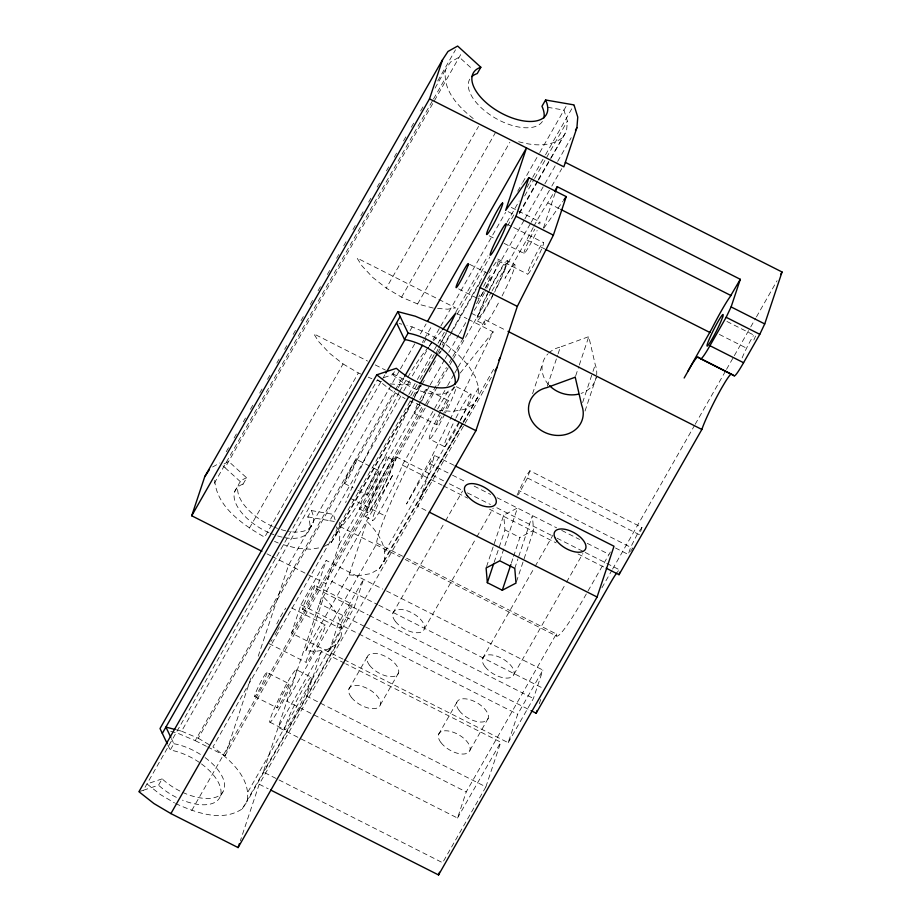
<?xml version="1.0" encoding="UTF-8"?>
<svg xmlns="http://www.w3.org/2000/svg" width="921" height="921" viewBox="0 0 921 921"><rect width="100%" height="100%" fill="white"/><g stroke="black" fill="none" stroke-linecap="round" stroke-linejoin="round"><path stroke-width="0.69" stroke-dasharray="4.61 3.45" d="M175.623 803.561C195.782 812.667 221.984 822.453 242.315 808.845L247.219 801.374C251.134 777.761 229.847 759.71 212.935 746.931L412.24 397.573M323.812 546.602L331.261 542.434L335.969 535.274L336.649 526.766M276.081 778.475L263.279 771.994L339.112 544.599L339.976 534.007L337.454 525.879M340.908 637.148C344.212 621.71 334.093 607.526 323.674 597.176L305.83 650.675L315.431 651.423L327.323 649.478L336.015 644.619L340.908 637.148L247.219 801.374M349.071 574.865L358.66 575.625L370.553 573.679L379.245 568.81L384.149 561.35C387.453 545.911 377.334 531.716 366.915 521.367L349.071 574.865L305.83 650.675M463.643 422.002L477.838 397.112L478.621 387.568L475.213 376.585L467.868 364.912L457.069 353.342L443.565 342.67L428.887 333.989L412.217 326.92L406.99 325.55M551.149 158.021L566.553 131.001L567.359 121.077L563.963 110.106L544.714 106.778M360.813 374.018L358.35 372.97L264.661 537.208C242.879 524.717 215.951 506.642 214.662 479.162M473.21 118.556C458.497 106.905 441.953 89.774 445.718 69.397L450.576 61.995L459.257 57.137L473.014 69.697M453.88 465.232L434.666 455.515L417.731 506.285L259.215 784.232L240.335 840.85M207.651 746.931L225.035 755.738L251.859 675.289M258.225 656.201L288.699 564.838L399.76 370.115M342.946 659.102L291.485 633.072L300.96 604.671L326.184 560.452L382.756 589.072M291.485 633.072L316.709 588.853L326.184 560.452M344.5 663.143L321.441 651.469L306.543 696.138L485.885 786.868L442.621 862.724L277.371 779.12M543.459 227.982L555.018 193.352M532.58 393.681L542.504 363.933M486.564 566.622L503.718 515.173L517.429 508.012L499.815 560.82M547.293 386.244L557.666 355.138M558.114 353.791L560.371 347.033L588.772 336.637L595.242 364.67A27.734 23.877 18.4 0 1 596.681 374.766M494.117 562.386L504.95 529.897L503.718 515.173M517.003 495.337L525.465 476.963L529.863 470.769L641.96 527.48L639.519 534.779L525.465 476.963M529.863 470.769L527.434 478.08L518.396 494.669M511.316 563.18L513.124 557.769M513.573 556.411L519.893 537.461L533.604 530.3L532.373 515.576L518.373 557.539M575.683 375.86L578.849 366.397M579.297 365.038L588.772 336.637M514.77 568.372L517.924 558.897M516.451 581.738L533.604 530.3M582.625 402.535L592.537 372.786M592.997 371.428L595.242 364.67M585.019 411.054L596.301 377.242A27.734 23.877 18.4 0 1 581.082 393.405M321.441 651.469L278.177 727.325L457.518 818.055L466.222 791.933L556.33 633.959L403.893 556.848M485.885 786.868L500.782 742.199L345.778 663.788M344.224 659.747L508.196 742.694L517.671 714.293L542.895 670.074L384.045 589.716M508.196 742.694L533.42 698.475L542.895 670.074M539.292 703.771L541.548 697.013M434.942 413.828A100.873 8.669 -63.2 0 0 385.197 515.944L379.521 531.129L376.781 541.157L376.988 543.24L286.88 701.203L466.222 791.933M412.078 401.809L404.48 417.259A100.873 8.669 -63.2 0 1 349.704 516.497L343.337 524.452A100.873 8.669 -63.2 0 1 339.423 522.253M414.623 396.663L420.321 385.07M436.163 352.893L438.062 349.024M438.695 347.735L446.305 332.285M502.095 295.963A33.663 2.89 -63.2 0 0 514.908 265.893A33.663 2.89 -63.2 0 0 504.996 278.292L528.85 235.903A42.032 3.615 -63.2 0 1 533.247 227.429M468.259 319.276L493.172 331.882L430.303 459.591L406.518 504.017L434.666 455.515M399.092 392.323L366.293 455.607L347.827 497.052A100.873 8.669 -63.2 0 0 345.628 502.613M399.726 391.183C408.429 376.136 416.879 360.756 428.196 347.47M226.255 451.727L229.11 446.731M234.095 437.993L236.939 432.997M243.351 421.76L245.481 418.019M250.466 409.281L253.31 404.284M259.722 393.06L262.566 388.063M267.551 379.325L270.406 374.329M276.807 363.104L279.662 358.108M284.635 349.37L286.776 345.628M293.189 334.392L296.032 329.396M301.017 320.658L303.861 315.661M310.273 304.437L313.117 299.44M318.102 290.702L320.945 285.706M327.358 274.47L330.202 269.485M336.614 258.248L338.755 254.507M343.729 245.769L346.584 240.772M352.985 229.536L355.84 224.551M360.825 215.813L363.668 210.817M368.653 202.079L370.795 198.337M377.196 187.101L380.039 182.105M386.452 170.869L389.295 165.884M394.28 157.146L397.135 152.149M403.536 140.913L406.391 135.917M411.376 127.19L414.22 122.194M420.632 110.957L423.476 105.961M437.717 81.002L455.515 49.792M435.034 88.117L445.718 69.397M214.317 483.272L432.812 100.205M433.526 98.961L444.912 78.999M268.944 532.695A42.032 21.079 29.7 0 1 236.95 505.767A42.032 21.079 29.7 0 1 243.052 484.147L225.058 467.73L461.663 52.923M234.659 491.756L238.263 485.448M243.052 484.147L246.655 477.838L228.661 461.409L223.699 464.184M249.372 528.17L343.049 363.933L329.545 353.261L318.747 341.691L313.808 333.851L367.56 361.044M433.319 308.086L417.616 303.976L401.579 297.172L386.29 288.123L478.54 126.384M401.579 297.172L495.256 132.935M417.616 303.976L509.877 142.237M138.944 791.715L143.354 790.253L377.587 379.671L391.068 390.331L405.079 398.609M199.281 762.369A42.032 21.079 29.7 0 0 170.258 750.051L173.862 743.731L171.421 738.607M176.371 729.812L181.598 731.182L385.174 374.329M410.087 330.662L412.217 326.92M284.842 537.68A42.032 21.079 29.7 0 0 307.764 516.888L311.367 510.568L333.367 514.379L335.071 519.858M143.354 790.253L158.539 785.187L162.142 778.878A42.032 21.079 29.7 0 0 179.917 791.047M383.907 377.564L392.76 374.605L395.167 370.403M400.474 368.872L416.142 341.403M420.413 333.92L426.112 323.927M309.387 529.563L312.99 523.243M170.73 731.343L177.431 733.093L195.229 740.645L394.602 391.149M395.316 389.905L403.156 376.171M422.382 342.474L423.798 339.976M424.512 338.732L431.638 326.253M181.598 731.182L198.257 738.251L397.561 388.892M398.275 387.637L403.974 377.656M423.902 342.727L428.887 333.989M307.764 516.888L329.764 520.699L403.122 392.093M403.824 390.849L409.523 380.868M412.366 375.872L428.737 347.182M429.451 345.928L432.294 340.943M433.008 339.688L440.123 327.208M440.837 325.965L505.606 212.417M517.706 191.211L521.977 183.716M522.679 182.473L539.05 153.772M539.764 152.529L566.369 105.892M408.82 394.499L416.649 380.764M417.363 379.521L433.733 350.809M434.447 349.554L437.291 344.569M438.005 343.314L444.417 332.078M455.803 312.115L487.842 255.946M507.068 222.237L519.168 201.02M527.008 187.285L529.138 183.544M529.851 182.3L531.981 178.547M532.695 177.304L544.806 156.086M545.52 154.832L573.99 104.902M410.789 395.581L417.19 384.356M420.034 379.36L427.16 366.88M427.862 365.637L435.702 351.914M439.962 344.419L446.374 333.195M457.046 314.475L489.788 257.086M507.575 225.887L515.403 212.164M524.659 195.943L533.915 179.722M534.629 178.467L567.359 121.077M412.953 396.329L419.366 385.093M437.866 352.651L441.424 346.411M442.138 345.168L443.565 342.67M331.261 542.434L420.943 385.22M438.73 354.021L440.157 351.523M443.001 346.538L450.83 332.815M451.543 331.56L485.701 271.672M519.156 213.027L537.657 180.585M538.371 179.33L566.553 131.001M335.969 535.274L412.078 401.832M412.781 400.589L421.323 385.623M422.037 384.379L425.583 378.14M429.14 371.911L435.541 360.687M439.812 353.204L441.24 350.705M441.953 349.462L480.359 282.125M519.479 213.534L537.829 181.356M538.532 180.125L550.447 159.252M339.112 544.599L429.531 386.072M430.245 384.828L444.486 359.869M445.2 358.614L448.043 353.618M448.757 352.375L458.727 334.899M459.441 333.655L466.556 321.164M476.525 303.688L485.068 288.71M485.781 287.467L524.222 220.061M524.935 218.818L544.161 185.109M544.875 183.866L556.975 162.649M557.689 161.394L571.216 137.678M191.764 810.434L422.382 406.161L409.972 400.888M225.035 755.738L425.099 404.987M425.801 403.732L446.455 367.537M449.298 362.54L452.153 357.555M452.867 356.3L462.826 338.824M437.187 387.05L327.542 579.274L377.552 604.579M437.901 385.807L449.298 365.833M450.012 364.578L452.856 359.593M453.569 358.338L491.296 292.187M492.01 290.932L530.461 223.538M531.175 222.283L551.103 187.331M551.817 186.088L561.787 168.612M533.869 226.267A42.032 3.615 -63.2 0 1 546.867 204.324L553.924 192.501M364.313 626.303L319.437 603.6L393.302 474.108A33.663 2.89 -63.2 0 0 373.454 515.645A33.663 2.89 -63.2 0 0 382.457 506.596A33.663 2.89 -63.2 0 0 402.304 465.059L446.915 386.855M447.618 385.623L453.995 374.444M454.698 373.201L457.53 368.239M458.244 366.995L485.148 319.829A33.663 2.89 -63.2 0 0 499.792 300.419M220.441 795.974L224.045 789.654M247.991 791.83L341.679 627.604M384.92 551.806L459.452 421.162M460.166 419.918L478.621 387.568M242.315 808.845L336.015 644.619M379.245 568.81L462.296 423.246M463.01 422.002L477.838 397.112M420.92 496.707L462.676 423.499M463.39 422.255L495.233 366.408M384.149 561.35L462.941 423.246M491.377 377.265L417.731 506.285L427.977 511.477M348.875 689.104L367.122 657.11M392.887 613.156L444.774 522.184M445.488 520.941L462.538 491.031M380.258 704.979L398.505 672.986M424.27 629.031L476.157 538.06M476.871 536.816L493.219 508.15M438.546 734.463L456.793 702.47M482.558 658.527L534.445 567.555M535.159 566.3L552.922 535.147M469.929 750.35L488.188 718.345M513.941 674.402L565.828 583.43M566.542 582.176L582.889 553.521M457.518 818.055L500.782 742.199M610.381 552.001L585.86 594.747A100.873 8.669 -63.2 0 1 556.537 636.054L405.228 559.508M601.92 587.805L611.889 570.329M612.603 569.074L694.48 425.537M695.194 424.282L725.806 370.61M726.519 369.356L733.646 356.876M734.348 355.633L750.016 328.164M750.73 326.92L755.715 318.182M756.429 316.939L777.071 280.732M543.851 228.143L562.915 201.285M641.96 527.48L637.562 533.673L630.724 547.166L628.283 554.477L615.55 548.03M630.482 551.38L632.681 548.283L518.627 490.467M429.082 346.354L432.651 341.898M433.538 340.793L441.55 330.777M460.212 373.04L493.172 331.882M561.856 138.162C548.732 147.717 531.198 145.472 516.531 141.109M212.613 467.005L219.854 462.952M472.945 404.584L464.253 409.442L452.361 411.388L439.248 410.363M162.142 778.878L146.957 783.932L160.45 794.593L174.46 802.87M318.666 547.937L310.676 549.238L296.401 548.122L283.323 544.702M437.602 308.42L447.594 309.203L455.584 307.902L357.049 258.053L361.988 265.893L372.786 277.463L386.29 288.123M390.078 383.884L404.365 385.001L412.343 383.7L390.596 372.694M329.764 520.699L334.91 521.585M399.161 323.501L401.775 324.192M377 380.465L382.238 381.835M368.216 377.161L371.923 378.738M274.539 541.398L278.234 542.976M547.96 202.965L559.473 208.791M511.328 207.444L539.971 221.938M726.922 321.452L755.565 335.946L755.278 336.706A17.649 1.52 -63.2 0 1 753.839 340.091M508.15 211.669L514.379 214.823M507.425 224.367L512.41 226.888M513.653 227.51L543.54 242.637A17.649 1.52 -63.2 0 1 532.729 266.906A17.649 1.52 -63.2 0 1 530.438 265.605A17.649 1.52 -63.2 0 1 543.54 242.637M719.37 334.427L748.013 348.909M526.881 239.909L544.806 248.981M489.155 235.788L494.14 238.309M504.098 243.351L524.026 253.436A17.649 1.52 -63.2 0 0 537.127 230.457M489.581 289.332A33.663 2.89 -63.2 0 1 507.298 260.724L514.781 264.511M497.708 259.008L527.595 274.136M497.916 260.724L505.387 264.511M469.526 264.269L488.211 273.721M458.623 288.895L478.552 298.968M485.148 319.829L506.723 330.743M471.333 313.221L478.805 316.997M488.452 291.577A33.663 2.89 -63.2 0 0 476.848 320.75L484.365 324.56M457.046 313.612L467.016 318.654M460.408 420.413A29.414 2.533 -63.2 0 0 470.919 394.061L455.964 386.498A29.414 2.533 -63.2 0 1 445.453 412.85M419.792 399.795A13.447 1.151 -63.2 0 1 426.377 389.445L448.757 400.75M375.238 364.923L385.473 370.104M417.72 403.962A13.447 1.151 -63.2 0 0 414.185 413.402L436.6 424.742A13.447 1.151 -63.2 0 0 442.08 416.407M439.904 412.643A29.414 2.533 -63.2 0 0 429.439 439.018L444.336 446.558M429.589 463.574L451.232 474.522M452.499 475.167L466.51 482.247M474.142 486.115L490.697 494.485M497.064 497.708L556.618 527.837M561.718 530.415L579.585 539.453M587.241 543.332L608.931 554.304M395.604 456.551A33.663 2.89 -63.2 0 1 374.985 502.82A33.663 2.89 -63.2 0 1 370.622 500.356A33.663 2.89 -63.2 0 1 395.604 456.551L444.29 481.176M449.413 483.767L462.227 490.248M467.35 492.839L490.409 504.501M496.81 507.747L555.743 537.553M557.021 538.198L583.926 551.806M585.203 552.462L619.787 569.961A33.663 2.89 -63.2 0 0 616.494 573.265M386.221 456.551A29.414 2.533 -63.2 0 1 368.193 496.995A29.414 2.533 -63.2 0 1 364.382 494.842A29.414 2.533 -63.2 0 1 386.221 456.551L393.693 460.327A29.414 2.533 -63.2 0 1 375.664 500.771A29.414 2.533 -63.2 0 1 371.854 498.618A29.414 2.533 -63.2 0 1 393.693 460.327M402.304 465.059L442.057 485.171M443.335 485.816L467.707 498.146M489.5 509.175L556.18 542.906M577.985 553.935L604.913 567.555M504.95 529.897L519.893 537.461M356.588 459.452A13.447 1.151 -63.2 0 1 348.345 477.941A13.447 1.151 -63.2 0 1 346.607 476.963A13.447 1.151 -63.2 0 1 356.588 459.452L379.003 470.792A13.447 1.151 -63.2 0 1 370.772 489.281A13.447 1.151 -63.2 0 1 369.022 488.303A13.447 1.151 -63.2 0 1 379.003 470.792M344.442 483.456L353.157 487.865M358.142 490.386L366.857 494.796M350.314 498.307L385.197 515.944M359.639 509.037L367.122 512.824M365.2 516.6L372.671 520.388M376.988 543.24L402.604 556.192M339.826 526.421L400.094 556.906M378.842 605.224L544.253 688.908M266.998 553.866L270.832 555.8M272.109 556.445L307.372 574.29M308.627 574.923L326.057 583.741M314.648 585.226A13.447 1.151 -63.2 0 1 306.405 603.716A13.447 1.151 -63.2 0 1 304.655 602.737A13.447 1.151 -63.2 0 1 314.648 585.226L352.006 604.13A13.447 1.151 -63.2 0 1 343.763 622.619A13.447 1.151 -63.2 0 1 342.025 621.64A13.447 1.151 -63.2 0 1 352.006 604.13M316.709 588.853L368.17 614.883M369.448 615.527L533.42 698.475M365.602 626.959L529.736 709.987M300.96 604.671L357.544 633.291M358.822 633.936L517.671 714.293M302.491 609.23L339.861 628.122M291.6 607.918L325.274 624.956A21.01 1.807 -63.2 0 1 312.403 653.852A21.01 1.807 -63.2 0 1 309.675 652.31A21.01 1.807 -63.2 0 1 325.274 624.956M268.874 643.526L306.29 662.452M296.412 669.682A29.414 2.533 -63.2 0 1 278.395 710.126A29.414 2.533 -63.2 0 1 274.573 707.973A29.414 2.533 -63.2 0 1 296.412 669.682L311.356 677.234A29.414 2.533 -63.2 0 1 293.339 717.689A29.414 2.533 -63.2 0 1 289.516 715.536A29.414 2.533 -63.2 0 1 311.356 677.234M266.837 672.491A13.447 1.151 -63.2 0 1 258.594 690.98A13.447 1.151 -63.2 0 1 256.855 690.002A13.447 1.151 -63.2 0 1 266.837 672.491L289.252 683.831A13.447 1.151 -63.2 0 1 281.02 702.32A13.447 1.151 -63.2 0 1 279.27 701.342A13.447 1.151 -63.2 0 1 289.252 683.831M254.691 696.483L277.106 707.835M269.841 722.168L284.785 729.731M195.229 740.645L206.408 746.309M259.215 784.232L268.184 788.767M343.049 363.933L358.35 372.97M198.257 738.251L210.495 745.492M222.974 465.819L225.058 467.73M167.818 744.928L170.258 750.051M556.33 633.959L556.537 636.054M437.659 408.982A100.873 8.669 -63.2 0 1 449.621 388.685M426.377 389.445A13.447 1.151 -63.2 0 1 421.265 401.97M419.665 405.067A13.447 1.151 -63.2 0 1 414.185 413.402M442.207 411.134A13.447 1.151 -63.2 0 1 448.792 400.785A13.447 1.151 -63.2 0 1 443.692 413.322M436.6 424.742A13.447 1.151 -63.2 0 1 440.134 415.302M483.617 286.408A13.447 1.151 -63.2 0 1 490.697 274.976A13.447 1.151 -63.2 0 1 485.632 287.548M483.502 291.612A13.447 1.151 -63.2 0 1 478.494 298.416M478.862 297.08A13.447 1.151 -63.2 0 1 479.622 295.054M538.244 223.676A17.649 1.52 -63.2 0 1 539.568 224.413M524.026 253.436A17.649 1.52 -63.2 0 1 534.836 229.168M444.889 413.99A29.414 2.533 -63.2 0 1 429.439 439.018M440.48 411.503A29.414 2.533 -63.2 0 1 454.951 387.073M455.999 417.927A29.414 2.533 -63.2 0 1 470.919 394.061M459.257 422.693A29.414 2.533 -63.2 0 1 444.29 446.524A29.414 2.533 -63.2 0 1 455.423 419.067M488.176 292.947A29.414 2.533 -63.2 0 1 505.215 264.488A29.414 2.533 -63.2 0 1 494.301 292.003M493.725 293.131A29.414 2.533 -63.2 0 1 478.989 317.031A29.414 2.533 -63.2 0 1 487.623 294.098M489.362 272.777A29.414 2.533 -63.2 0 1 497.916 262.52A29.414 2.533 -63.2 0 1 485.079 291.635M484.492 292.763A29.414 2.533 -63.2 0 1 474.223 310.331M507.298 260.724A33.663 2.89 -63.2 0 1 494.623 292.176M492.908 295.526A33.663 2.89 -63.2 0 1 476.848 320.75M742.13 357.924A17.649 1.52 -63.2 0 1 753.413 335.647M548.513 384.552A27.734 23.877 18.4 0 1 547.765 354.044M548.663 353.146A27.734 23.877 18.4 0 1 560.371 347.033M279.316 626.879A21.01 1.807 -63.2 0 1 277.428 630.482M276.807 631.633A21.01 1.807 -63.2 0 1 274.976 634.914M272.109 639.704A21.01 1.807 -63.2 0 1 270.935 641.453M276.784 623.885A21.01 1.807 -63.2 0 1 285.798 608.09M282.148 537.139A42.032 21.079 29.7 0 1 275.16 535.147M273.928 534.71A42.032 21.079 29.7 0 1 270.198 533.236M311.367 510.568A42.032 21.079 29.7 0 1 288.446 531.359M285.752 530.83A42.032 21.079 29.7 0 1 278.764 528.827M277.532 528.401A42.032 21.079 29.7 0 1 273.802 526.927M272.547 526.386A42.032 21.079 29.7 0 1 240.554 499.447A42.032 21.079 29.7 0 1 246.655 477.838M542.377 121.457A42.032 21.079 29.7 0 1 494.635 117.715A42.032 21.079 29.7 0 1 470.055 78.688M201.492 763.935A42.032 21.079 29.7 0 1 219.762 797.563A42.032 21.079 29.7 0 1 182.496 800.165M176.314 797.356A42.032 21.079 29.7 0 1 158.539 785.187M205.095 757.615A42.032 21.079 29.7 0 1 222.847 792.141A42.032 21.079 29.7 0 1 182.37 792.233M173.862 743.731A42.032 21.079 29.7 0 1 202.885 756.049M454.145 386.67A42.032 21.079 29.7 0 1 392.76 374.605M338.329 623.563L328.855 651.964L354.078 607.756L363.542 579.355L338.329 623.563M351.465 697.45A17.649 8.853 29.7 0 0 378.992 706.914A17.649 8.853 29.7 0 0 363.254 686.755A17.649 8.853 29.7 0 0 351.465 697.45M441.136 742.821A17.649 8.853 29.7 0 0 468.662 752.284A17.649 8.853 29.7 0 0 452.925 732.126A17.649 8.853 29.7 0 0 441.136 742.821M369.712 665.457A17.649 8.853 29.7 0 0 397.239 674.92A17.649 8.853 29.7 0 0 381.501 654.762A17.649 8.853 29.7 0 0 369.712 665.457M459.383 710.816A17.649 8.853 29.7 0 0 486.91 720.28A17.649 8.853 29.7 0 0 471.172 700.121A17.649 8.853 29.7 0 0 459.383 710.816M395.466 621.514A17.649 8.853 29.7 0 0 422.992 630.966A17.649 8.853 29.7 0 0 407.255 610.807A17.649 8.853 29.7 0 0 395.466 621.514M485.137 666.873A17.649 8.853 29.7 0 0 512.663 676.336A17.649 8.853 29.7 0 0 496.926 656.178A17.649 8.853 29.7 0 0 485.137 666.873"/><path stroke-width="1.38" d="M442.564 59.727L429.52 98.869L563.859 166.828L576.914 127.697L577.766 117.094L573.99 104.902L545.566 99.986A42.032 21.079 29.7 0 1 503.062 114.043A42.032 21.079 29.7 0 1 480.843 67.245L457.645 46.05L448.009 51.449L442.564 59.727L204.773 476.641L191.718 515.772L261.898 551.276M167.208 743.65L160.012 728.546L397.837 311.643L408.084 333.16A42.032 21.079 29.7 0 1 458.278 379.072A42.032 21.079 29.7 0 1 396.364 368.296L376.781 374.812L138.944 791.715L153.934 803.549L170.903 813.588L238.09 847.585L475.915 430.683L517.314 306.405L553.383 235.154L566.231 196.61L528.873 177.718L505.652 210.414L526.49 147.936L427.528 321.429M238.09 847.585L239.437 843.544M528.873 177.718L516.013 216.262L479.968 287.467L462.826 338.824L433.054 323.755L415.256 316.202L397.837 311.643M555.455 192.029L557.24 186.698L740.311 279.316L731.113 306.923L726.151 317.296L709.941 345.709A31.936 2.74 -63.2 0 1 700.651 358.799L697.842 357.152A33.628 2.89 -63.2 0 0 691.613 364.935L684.153 378.001M487.336 582.694L486.104 567.981L499.815 560.82L514.77 568.372L516.002 583.097L502.29 590.257L487.336 582.694L493.656 563.744M502.29 590.257L510.867 564.538M270.739 790.068L438.546 874.95L439.444 872.233M531.014 710.632L536.137 713.234L537.047 710.528M438.546 874.95L597.073 597.015L614.008 546.245L455.158 465.876M700.651 358.799L734.279 375.814A31.936 2.74 -63.2 0 0 743.569 362.713L759.779 334.311L764.729 323.927L782.056 271.994L565.344 162.372M446.938 331.007L455.803 312.979L442.448 329.66M688.068 370.91L711.933 328.521A42.032 3.615 -63.2 0 1 729.95 296.942L740.311 279.316M191.718 515.772L429.52 98.869M480.843 67.245L477.251 73.565A42.032 21.079 29.7 0 0 471.886 76.57M162.315 733.404L400.151 316.502M454.974 384.31A42.032 21.079 29.7 0 0 404.48 339.469L408.084 333.16M385.887 373.086L405.102 339.4M545.566 99.986L541.962 106.295A42.032 21.079 29.7 0 1 543.885 117.888M404.687 376.413L422.474 345.225M170.903 813.588L408.728 396.686L475.915 430.683M420.068 383.85L437.153 353.906M575.487 130.195L576.914 127.697M554.58 191.349L557.24 186.698M498.779 360.215L500.195 357.728M494.922 371.059L497.041 367.341M780.628 274.493L782.056 271.994M536.137 713.234L610.001 583.741A33.663 2.89 -63.2 0 1 616.494 573.265M606.191 568.199L619.016 574.692L701.848 429.462A33.663 2.89 -63.2 0 1 721.696 387.914L725.241 381.939A33.663 2.89 -63.2 0 1 731.481 374.133L734.279 375.814M204.773 476.641L209.435 469.537M563.744 200.122L566.231 196.61M175.059 729.478L165.918 727.083L170.811 737.33M560.762 209.435L731.032 295.583M731.113 306.923L764.729 323.927M726.151 317.296L759.779 334.311M516.013 216.262L553.383 235.154M546.084 249.626L709.964 332.527M709.941 345.709L743.569 362.713M697.842 357.152L731.47 374.168M508.001 331.387L701.848 429.462M429.267 512.122L597.073 597.015M479.968 287.467L517.314 306.405M408.728 396.686L391.759 386.659L376.781 374.812M396.548 322.822L404.48 339.469M619.741 572.252A33.663 2.89 -63.2 0 1 619.016 574.692M578.434 394.153A27.734 23.877 18.4 0 1 549.469 385.588M506.251 224.459L505.779 226.221A17.649 1.52 -63.2 0 1 495.36 248.002A17.649 1.52 -63.2 0 1 490.64 252.745L491.63 250.086A17.649 1.52 -63.2 0 1 501.047 230.964A17.649 1.52 -63.2 0 1 506.251 224.459M467.972 265.524L467.212 267.551A13.447 1.151 -63.2 0 1 460.04 282.125L458.623 284.52A13.447 1.151 -63.2 0 1 456.908 284.462A13.447 1.151 -63.2 0 1 464.863 268.287A13.447 1.151 -63.2 0 1 467.972 265.524M722.651 317.043L721.65 319.691A17.649 1.52 -63.2 0 1 716.4 331.053L714.293 335.094A17.649 1.52 -63.2 0 1 707.132 344.845A17.649 1.52 -63.2 0 1 717.252 322.972A17.649 1.52 -63.2 0 1 722.651 317.043M502.613 203.034L501.991 203.38A17.649 1.52 -63.2 0 0 492.286 220.096A17.649 1.52 -63.2 0 0 486.668 234.533L487.278 234.187A17.649 1.52 -63.2 0 0 496.983 217.471A17.649 1.52 -63.2 0 0 502.613 203.034M575.234 377.207L546.844 387.603A27.734 23.877 18.4 0 0 530.024 417.075A27.734 23.877 18.4 0 0 564.907 434.724A27.734 23.877 18.4 0 0 581.715 405.24L575.234 377.207M556.929 541.007A17.649 8.853 29.7 0 0 584.467 550.47A17.649 8.853 29.7 0 0 568.718 530.312A17.649 8.853 29.7 0 0 556.929 541.007M467.258 495.636A17.649 8.853 29.7 0 0 494.784 505.099A17.649 8.853 29.7 0 0 479.047 484.941A17.649 8.853 29.7 0 0 467.258 495.636"/></g></svg>
